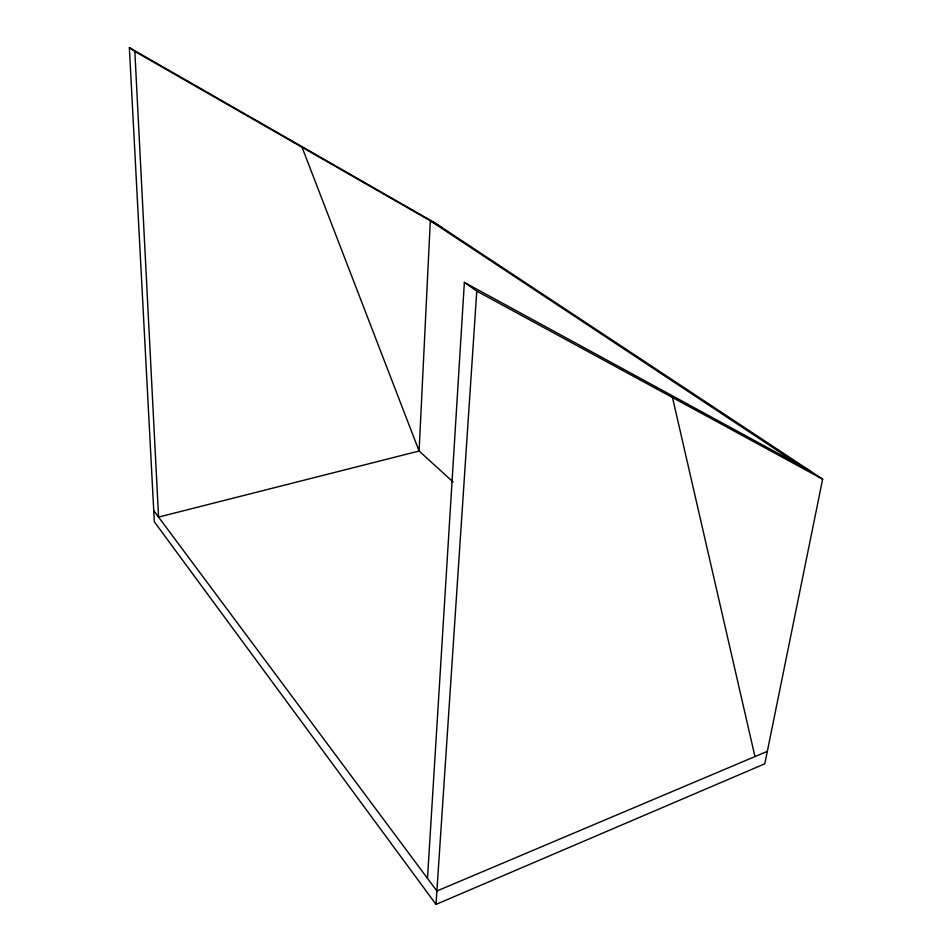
<?xml version="1.0" encoding="UTF-8"?>
<svg xmlns="http://www.w3.org/2000/svg" width="952" height="952" viewBox="0 0 952 952"><rect width="100%" height="100%" fill="white"/><g stroke="black" fill="none" stroke-linecap="round" stroke-linejoin="round"><path stroke-width="1.43" d="M427.484 878.375L464.362 282.411L809.854 470.704M436.004 904.4L154.331 521.791L129.353 47.6L434.588 222.649L822.647 479.165L764.789 763.813L436.004 904.4L476.773 291.11L464.362 282.411M767.324 751.354L436.885 891.001L153.736 510.617M476.773 291.11L822.647 479.165M129.353 47.6L134.839 51.444L441.24 227.052M798.431 464.481L430.316 220.793L419.094 451.022L453.116 481.986M302.058 147.286L419.094 451.022L158.556 517.091L134.839 51.444M672.493 397.519L754.96 756.578"/></g></svg>
